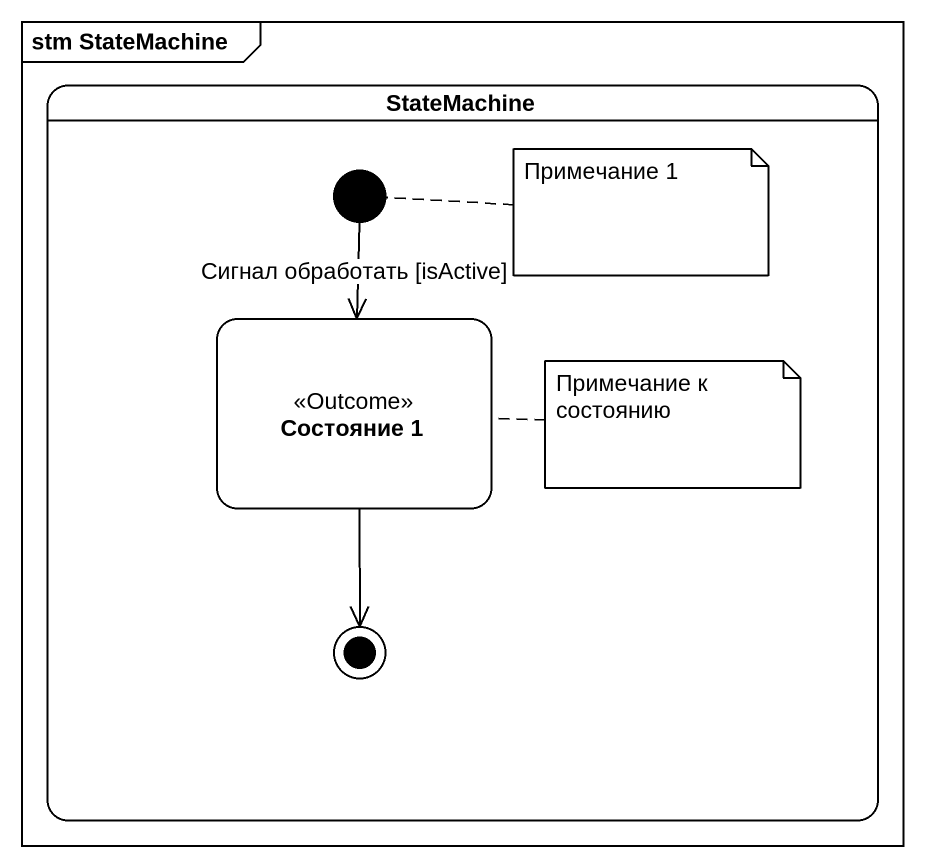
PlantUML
@startuml
mainframe stm StateMachine
hide empty description
state StateMachine {
  state initial1 <<start>>
  state "Состояние 1" as Состояние_1 <<Outcome>>
  Состояние_1 --> [*]
}
initial1 --> Состояние_1 : Сигнал обработать [isActive]
note right of initial1 : Примечание 1
note right of Состояние_1 : Примечание к состоянию
@enduml
